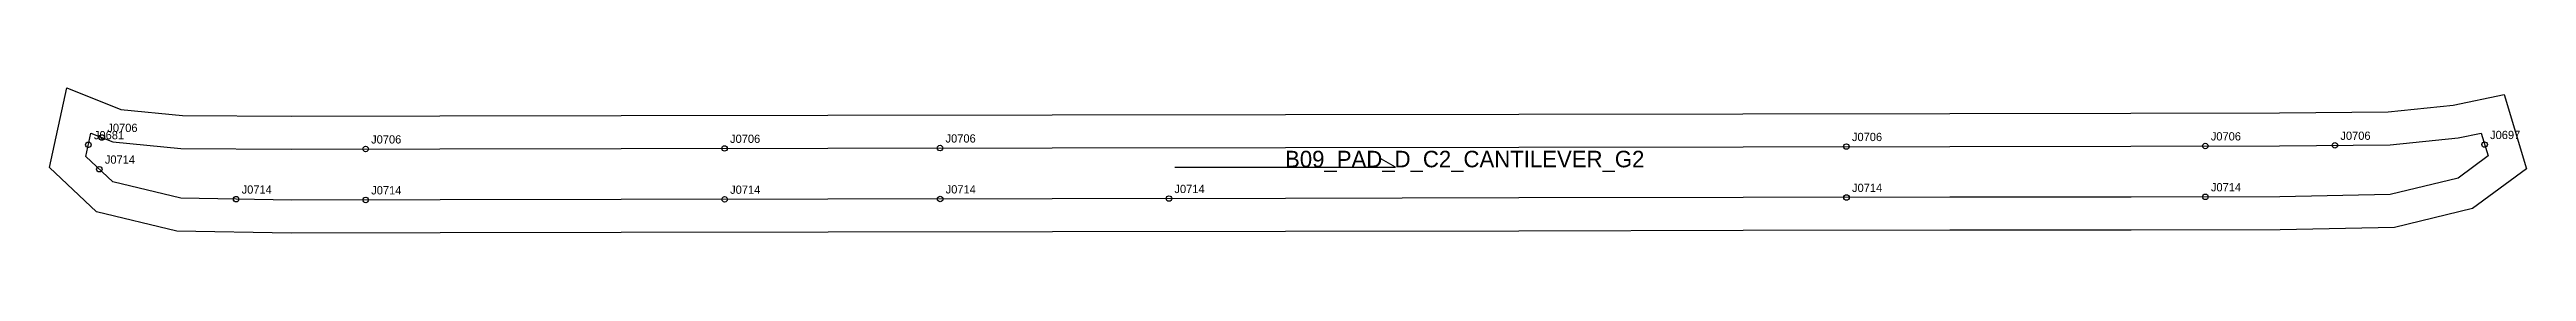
# Model space of a CAD drawing. Header units: millimetres. Extents: x -15 to 883, y -36 to 16.
import ezdxf

# ---------------------------------------------------------------- set-up
doc = ezdxf.new("R2010")
doc.units = ezdxf.units.MM
for name, color, linetype in [('CUT', 1, 'Continuous'), ('GRAIN', 3, 'Continuous'), ('LABEL', 7, 'Continuous'), ('NOTCH', 2, 'Continuous'), ('SEW', 5, 'Continuous')]:
    doc.layers.add(name, color=color, linetype=linetype)

msp = doc.modelspace()

# ---------------------------------------------------------------- linework, layer by layer
at = {"layer": 'CUT'}
msp.add_lwpolyline([(-8.71, 16.42), (10.78, 8.61), (33.18, 6.4), (72.62, 6.18), (126.47, 6.27), (192.13, 6.38), (267.04, 6.5), (348.33, 6.63), (432.86, 6.77), (517.4, 6.91), (598.68, 7.05), (673.59, 7.17), (739.26, 7.28), (793.1, 7.37), (832.54, 7.72), (856, 10.11), (874.49, 14.02), (882.61, -12.92), (863.09, -27.43), (834.79, -34.34), (793.32, -35.13), (739.33, -35.22), (673.66, -35.33), (598.75, -35.45), (517.47, -35.58), (432.93, -35.72), (348.4, -35.86), (267.11, -36), (192.2, -36.12), (126.54, -36.23), (72.55, -36.32), (31.07, -35.67), (1.99, -28.67), (-15, -12.54), (-8.71, 16.42)], close=True, dxfattribs=at)
at = {"layer": 'GRAIN'}
for p, q in [((392.73, -12.42), (472.73, -12.42)), ((472.73, -12.42), (467.73, -9.42))]:
    msp.add_line(p, q, dxfattribs=at)
at = {"layer": 'NOTCH'}
for centre in [(-0.92, -4.24), (3.95, -1.58), (99.54, -5.78), (229.61, -5.56), (307.7, -5.43), (636.16, -4.89), (766.22, -4.67), (813.18, -4.45), (867.43, -4.16), (3.04, -13.12), (52.61, -24), (99.57, -24.28), (229.64, -24.06), (307.74, -23.93), (390.65, -23.79), (636.19, -23.39), (766.25, -23.17)]:
    msp.add_circle(centre, 1, dxfattribs=at)
at = {"layer": 'SEW'}
msp.add_lwpolyline([(0, 0), (7.9, -3.17), (32.56, -5.6), (72.6, -5.82), (126.49, -5.73), (192.15, -5.62), (267.06, -5.5), (348.35, -5.37), (432.88, -5.23), (517.42, -5.09), (598.7, -4.95), (673.61, -4.83), (739.28, -4.72), (793.16, -4.63), (833.2, -4.28), (857.86, -1.76), (866.18, 0), (868.69, -8.31), (857.88, -16.35), (833.23, -22.36), (793.19, -23.13), (739.31, -23.22), (673.64, -23.33), (598.73, -23.45), (517.45, -23.58), (432.91, -23.72), (348.38, -23.86), (267.09, -24), (192.18, -24.12), (126.52, -24.23), (72.63, -24.32), (32.59, -23.69), (7.92, -17.75), (-1.84, -8.49)], close=True, dxfattribs=at)

# ---------------------------------------------------------------- texts
at = {"layer": 'LABEL'}
for s, height, p in [('J0681', 3, (1.08, -2.24)), ('J0706', 3, (5.95, 0.42)), ('J0706', 3, (638.16, -2.89)), ('J0706', 3, (768.22, -2.67)), ('J0706', 3, (815.18, -2.45)), ('J0697', 3, (869.43, -2.16)), ('J0714', 3, (5.04, -11.12)), ('J0706', 3, (101.54, -3.78)), ('J0706', 3, (231.61, -3.56)), ('J0706', 3, (309.7, -3.43)), ('B09_PAD_D_C2_CANTILEVER_G2', 6, (432.73, -12.42)), ('J0714', 3, (54.61, -22)), ('J0714', 3, (101.57, -22.28)), ('J0714', 3, (231.64, -22.06)), ('J0714', 3, (309.74, -21.93)), ('J0714', 3, (392.65, -21.79)), ('J0714', 3, (638.19, -21.39)), ('J0714', 3, (768.25, -21.17))]:
    msp.add_text(s, height=height, dxfattribs=at).set_placement(p)

doc.saveas('drawing.dxf')
